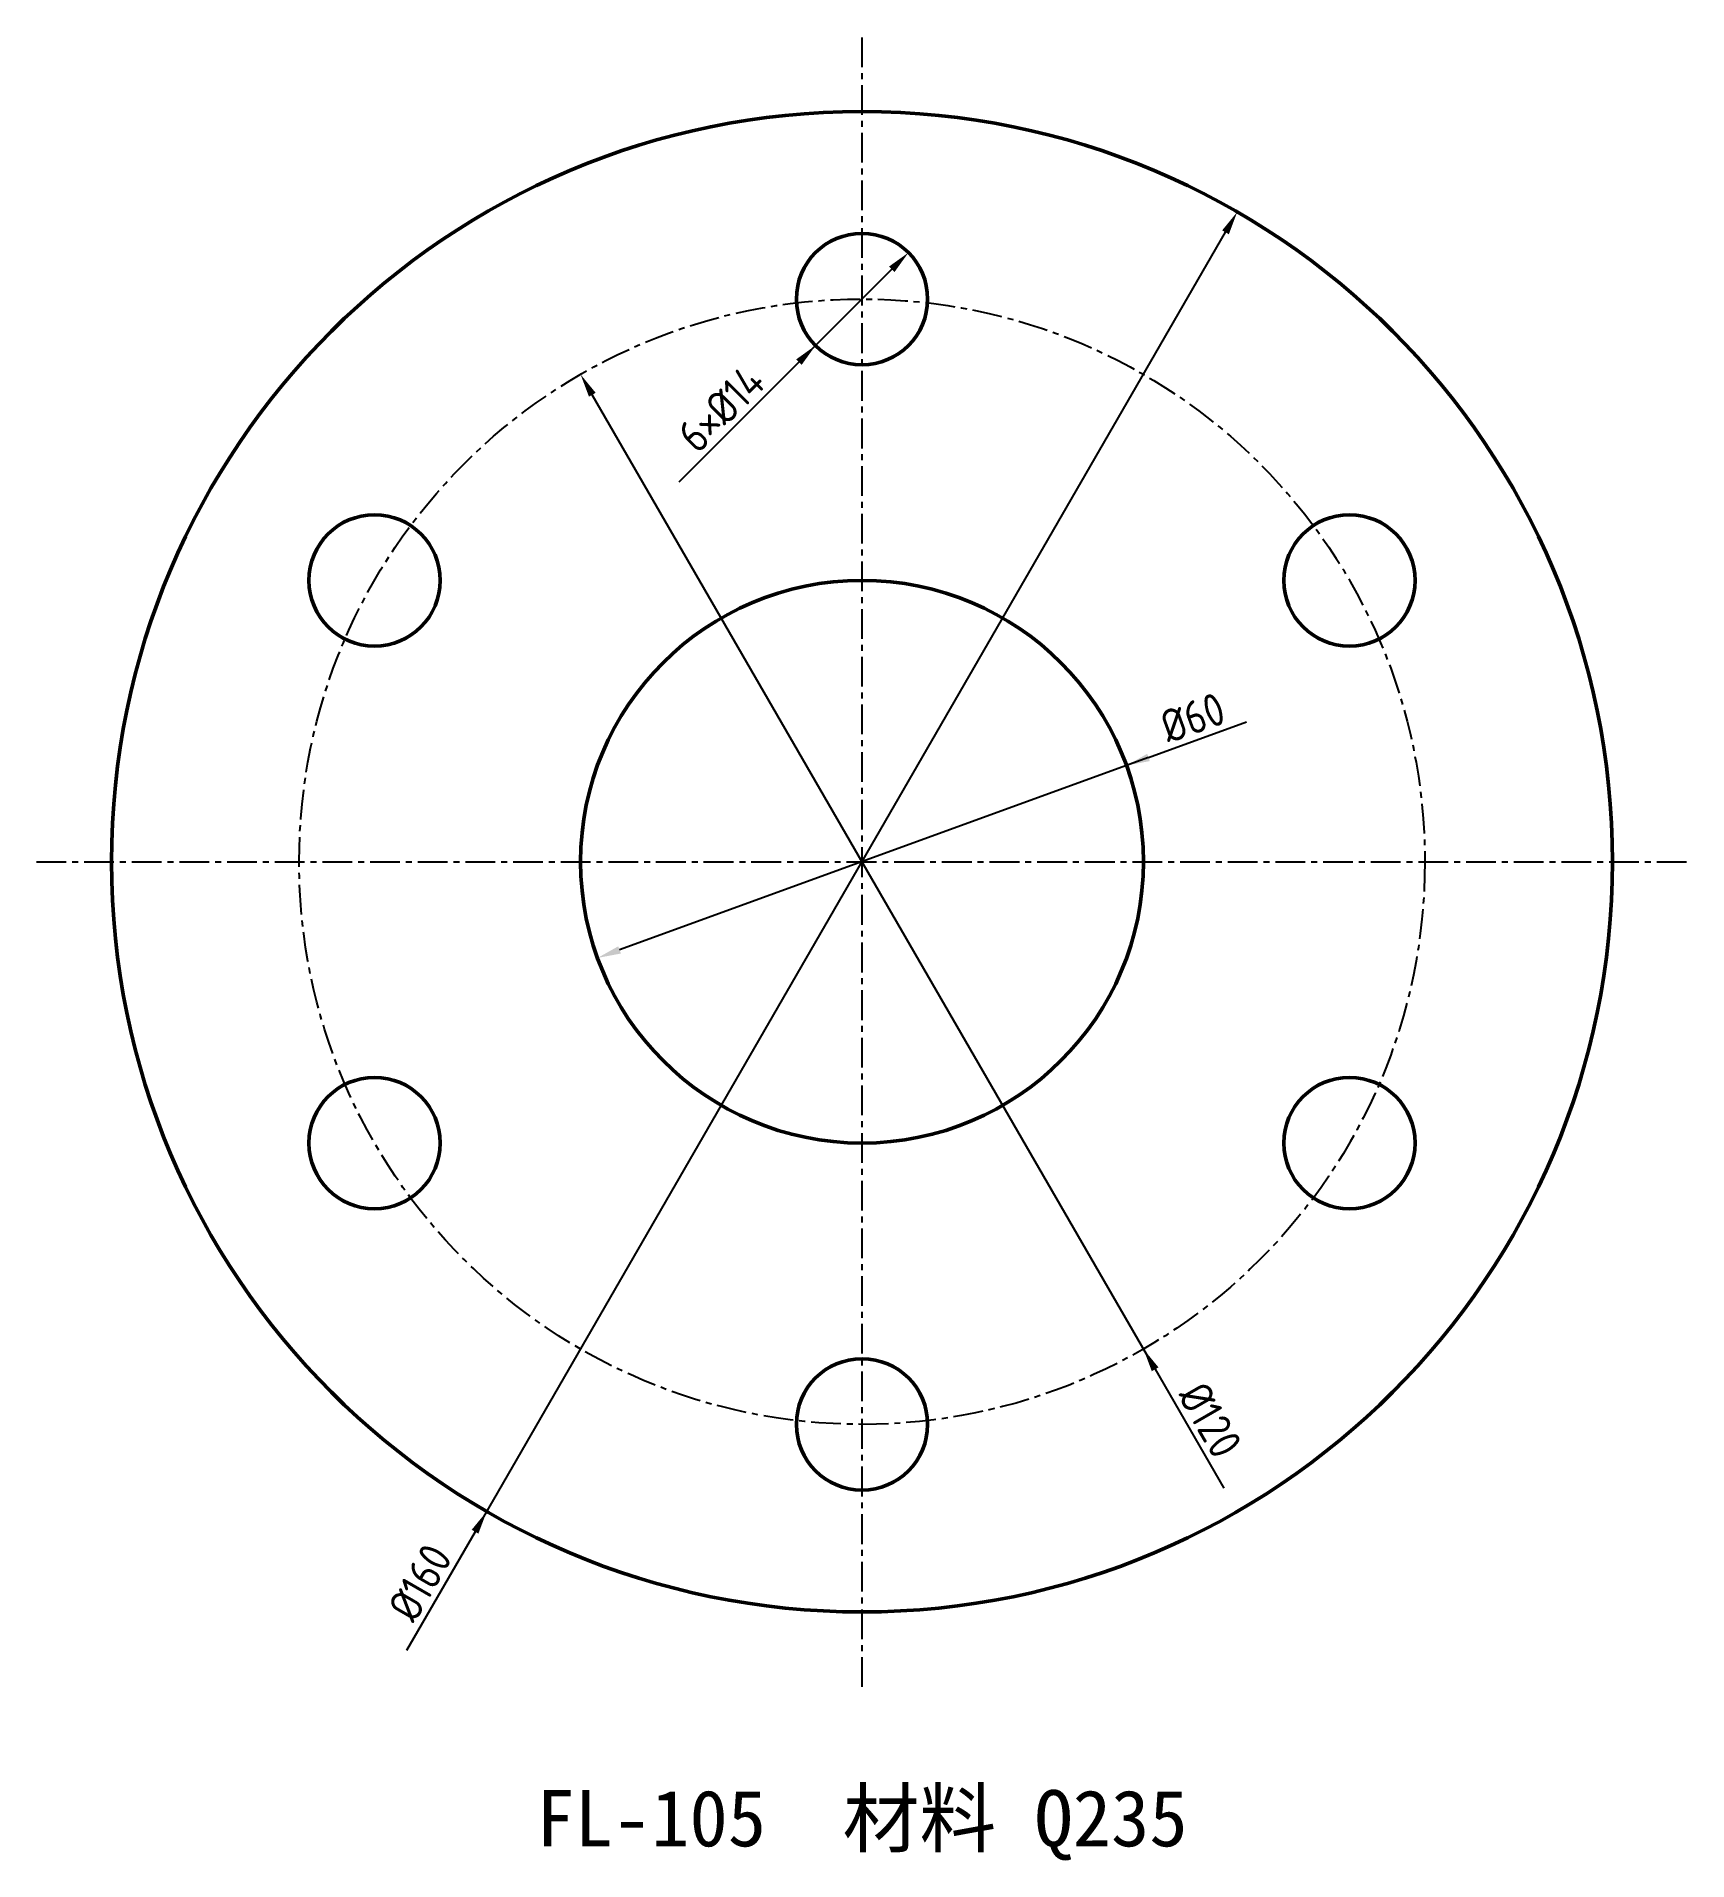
# Model space of a CAD drawing. Header units: millimetres. Extents: x -88 to 88, y -107 to 88.
import ezdxf
from ezdxf.enums import TextEntityAlignment as Align

# ---------------------------------------------------------------- set-up
doc = ezdxf.new("R2010")
doc.units = ezdxf.units.MM
doc.linetypes.add('CENTER', pattern=[5.08, 3.175, -0.635, 0.635, -0.635])
for name, color, linetype, lineweight in [('CENTER', 1, 'CENTER', 25), ('DIM', 3, 'Continuous', 18), ('HOLES', 7, 'Continuous', 50), ('OUTLINE', 7, 'Continuous', 50), ('TEXT', 7, 'Continuous', 25)]:
    doc.layers.add(name, color=color, linetype=linetype, lineweight=lineweight)
doc.styles.add('CN', font='simsun.ttc')
doc.styles.get("Standard").update_dxf_attribs({"font": 'gbenor.shx', "bigfont": 'gbcbig.shx'})
doc.dimstyles.new('AGENTCAD', dxfattribs={"dimtxt": 3.5, "dimasz": 2.5, "dimexe": 1.25, "dimexo": 0.625, "dimtad": 1, "dimdsep": 46, "dimtxsty": 'Standard', "dimcen": 2.5, "dimazin": 3, "dimtfac": 1, "dimtmove": 0, "dimatfit": 3})

msp = doc.modelspace()

# ---------------------------------------------------------------- linework, layer by layer
at = {"layer": 'CENTER', "linetype": 'CENTER'}
for p, q in [((0, -88), (0, 88)), ((-88, 0), (88, 0))]:
    msp.add_line(p, q, dxfattribs=at)
msp.add_circle((0, 0), 60, dxfattribs=at)
at = {"layer": 'HOLES'}
for centre in [(0, 60), (-51.962, 30), (51.962, 30), (-51.962, -30), (51.962, -30), (0, -60)]:
    msp.add_circle(centre, 7, dxfattribs=at)
at = {"layer": 'OUTLINE'}
for radius in [80, 30]:
    msp.add_circle((0, 0), radius, dxfattribs=at)

# ---------------------------------------------------------------- texts
at = {"layer": 'TEXT', "style": 'CN'}
msp.add_text('FL-105  材料 Q235', height=6, dxfattribs=at).set_placement((0, -105), align=Align.CENTER)

# ---------------------------------------------------------------- dimensions: what is measured, and where the dimension line sits
at = {"layer": 'DIM'}
for p1, p2 in [((40, 69.282), (-40, -69.282)), ((-30, 51.962), (30, -51.962)), ((-28.191, -10.261), (28.191, 10.261))]:
    msp.add_diameter_dim_2p(p1=p1, p2=p2, dimstyle='AGENTCAD', override={"dimtxt": 3.5}, dxfattribs=at).render()
msp.add_diameter_dim_2p(p1=(4.95, 64.95), p2=(-4.95, 55.05), text='6×Ø14', dimstyle='AGENTCAD', override={"dimtxt": 3.5}, dxfattribs=at).render()

doc.saveas('drawing.dxf')
